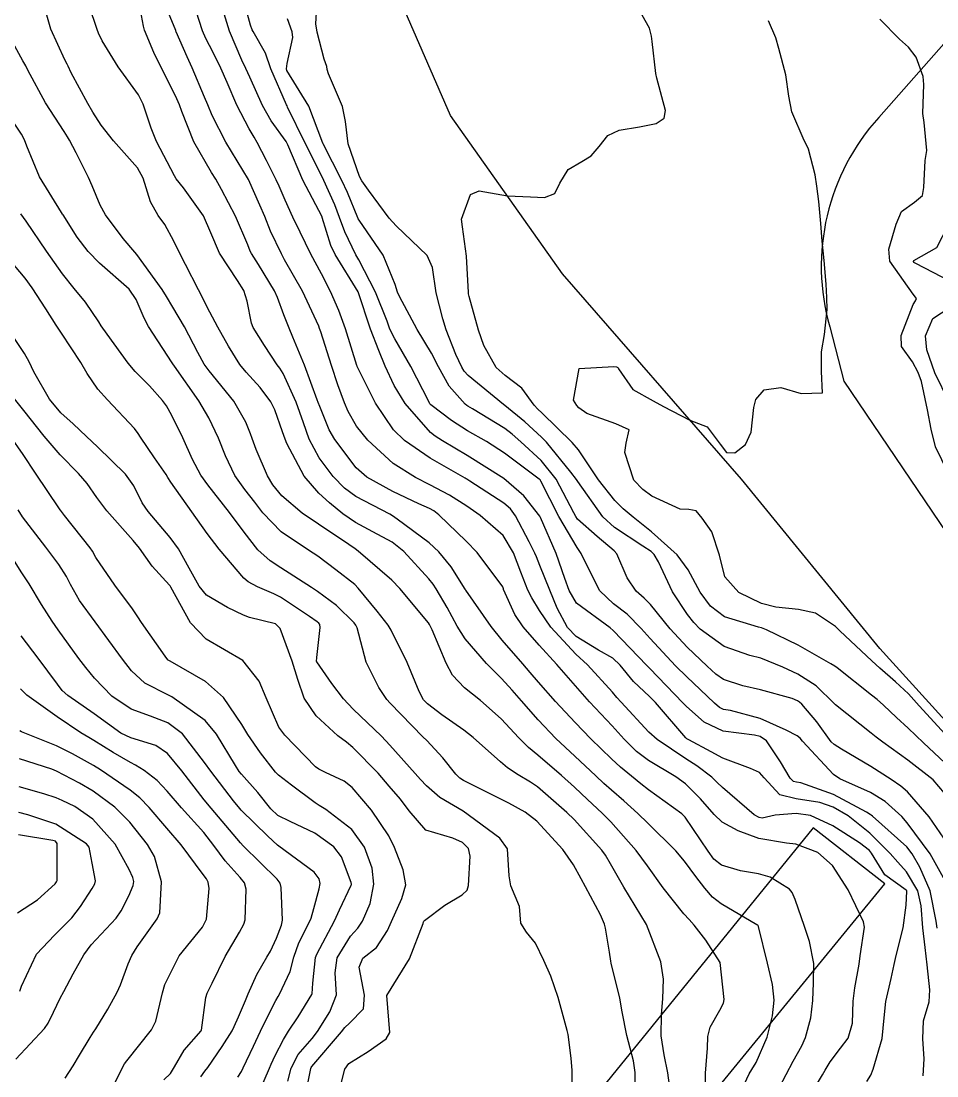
# Model space of a CAD drawing. Header units: metres. Extents: x 307586 to 320046, y 7427249 to 7434250.
# Drawn here: x 319321.3 to 319370.8, y 7429197.4 to 7429254.4 of the extents above; entities that cross this region are included whole.
import ezdxf

# ---------------------------------------------------------------- set-up
doc = ezdxf.new("R2010")
doc.units = ezdxf.units.M
doc.header["$MEASUREMENT"] = 0
for name, color, linetype in [('Curvas de Nivel 1m', 11, 'Continuous'), ('Curvas de Nivel 5m', 15, 'Continuous'), ('Edificações', 30, 'Continuous'), ('Vias Primárias', 230, 'Continuous')]:
    doc.layers.add(name, color=color, linetype=linetype)

msp = doc.modelspace()

# ---------------------------------------------------------------- linework, layer by layer
at = {"layer": 'Curvas de Nivel 1m', "flags": 128}
for points, elevation in [([(319371.13, 7429208.113), (319370.412, 7429209.407), (319369.168, 7429211.09), (319368.878, 7429211.424), (319367.984, 7429212.241), (319367.186, 7429212.731), (319365.539, 7429213.467), (319365.196, 7429213.703), (319363.521, 7429215.496), (319363.385, 7429215.658), (319363.226, 7429215.794), (319362.633, 7429216.101), (319361.235, 7429216.731), (319359.623, 7429217.152), (319359.24, 7429217.22), (319359.023, 7429217.326), (319358.767, 7429217.547), (319357.983, 7429218.291), (319357.257, 7429218.971), (319356.655, 7429219.576), (319355.285, 7429221.041), (319354.792, 7429221.598), (319354.048, 7429222.356), (319353.306, 7429222.92), (319352.564, 7429223.627), (319351.763, 7429225.201), (319351.552, 7429225.638), (319351.338, 7429225.973), (319350.345, 7429227.65), (319349.382, 7429229.551), (319349.338, 7429229.616), (319349.289, 7429229.661), (319347.404, 7429231.067), (319346.431, 7429231.7), (319345.419, 7429232.281), (319344.541, 7429232.84), (319343.432, 7429233.685), (319343.384, 7429233.74), (319343.317, 7429233.858), (319342.351, 7429235.751), (319341.475, 7429237.242), (319341.219, 7429237.763), (319341.061, 7429238.191), (319340.436, 7429239.771), (319339.529, 7429241.507), (319339.379, 7429241.782), (319338.788, 7429243.034), (319338.501, 7429243.796), (319338.238, 7429244.478), (319337.647, 7429245.809), (319337.575, 7429245.959), (319336.636, 7429247.82), (319335.69, 7429249.761), (319335.659, 7429249.83), (319335.624, 7429249.893), (319334.779, 7429251.843), (319334.501, 7429252.687), (319333.829, 7429253.858), (319333.765, 7429253.949), (319333.676, 7429254.197), (319333.227, 7429255.865)], 838), ([(319363.999, 7429196.474), (319364.6, 7429197.474), (319364.748, 7429197.73), (319365.01, 7429198.166), (319365.577, 7429198.905), (319365.991, 7429199.46), (319366.227, 7429200.266), (319366.261, 7429201.458), (319366.354, 7429202.163), (319366.578, 7429203.455), (319366.631, 7429203.903), (319366.862, 7429205.452), (319366.822, 7429205.737), (319365.979, 7429207.461), (319365.136, 7429208.788), (319364.346, 7429209.478), (319363.15, 7429209.944), (319362.658, 7429209.99), (319361.154, 7429210.238), (319360.031, 7429210.66), (319359.167, 7429211.126), (319358.735, 7429211.547), (319358.011, 7429212.387), (319357.189, 7429213.191), (319356.67, 7429213.575), (319355.202, 7429214.453), (319354.552, 7429214.945), (319353.886, 7429215.61), (319353.223, 7429216.322), (319352.009, 7429217.632), (319351.251, 7429218.49), (319350.231, 7429219.65), (319349.278, 7429220.689), (319348.415, 7429221.673), (319347.964, 7429222.344), (319347.365, 7429223.689), (319347.351, 7429223.727), (319347.314, 7429223.834), (319345.935, 7429225.704), (319345.342, 7429226.307), (319343.865, 7429227.732), (319343.583, 7429227.954), (319343.366, 7429228.071), (319342.788, 7429228.326), (319341.375, 7429228.986), (319339.967, 7429229.774), (319339.39, 7429230.279), (319338.243, 7429231.798), (319337.942, 7429232.326), (319337.431, 7429233.58), (319337.347, 7429233.811), (319337.293, 7429233.952), (319336.594, 7429235.819), (319335.963, 7429237.337), (319335.766, 7429237.827), (319335.49, 7429238.548), (319335.138, 7429239.474), (319334.973, 7429239.838), (319334.119, 7429241.256), (319333.735, 7429241.857), (319333.666, 7429241.99), (319333.538, 7429242.324), (319332.869, 7429243.867), (319332.124, 7429245.318), (319331.804, 7429245.878), (319331.578, 7429246.239), (319330.611, 7429247.89), (319329.976, 7429249.539), (319329.849, 7429249.898), (319329.63, 7429250.383), (319328.855, 7429251.912), (319328.463, 7429252.72), (319327.95, 7429253.926), (319327.894, 7429254.145), (319327.687, 7429255.301)], 834), ([(319370.792, 7429205.403), (319370.738, 7429205.772), (319370.419, 7429207.407), (319369.855, 7429208.693), (319369.44, 7429209.417), (319369.148, 7429209.785), (319367.305, 7429211.448), (319367.233, 7429211.509), (319367.174, 7429211.544), (319366.968, 7429211.659), (319365.184, 7429212.613), (319363.43, 7429213.248), (319363.191, 7429213.283), (319363.023, 7429213.325), (319362.854, 7429213.495), (319362.322, 7429214.387), (319361.565, 7429215.517), (319361.225, 7429215.755), (319360.919, 7429215.83), (319359.228, 7429216.041), (319358.201, 7429216.528), (319357.24, 7429217.377), (319357.057, 7429217.572), (319355.261, 7429219.429), (319355.183, 7429219.513), (319355.109, 7429219.592), (319353.291, 7429221.476), (319353.12, 7429221.622), (319351.306, 7429222.953), (319350.903, 7429223.644), (319350.665, 7429224.301), (319350.198, 7429225.651), (319349.362, 7429227.581), (319349.318, 7429227.661), (319348.46, 7429228.76), (319347.383, 7429229.69), (319345.401, 7429230.935), (319344.058, 7429231.73), (319343.655, 7429231.976), (319343.417, 7429232.178), (319342.05, 7429233.754), (319341.442, 7429234.716), (319340.964, 7429235.765), (319340.614, 7429236.62), (319340.167, 7429237.773), (319339.503, 7429239.78), (319338.258, 7429241.799), (319338.029, 7429242.293), (319337.564, 7429243.81), (319337.553, 7429243.834), (319336.512, 7429245.821), (319335.695, 7429247.736), (319335.652, 7429247.83), (319335.604, 7429247.911), (319334.8, 7429249.027), (319334.336, 7429249.849), (319333.646, 7429251.387), (319333.43, 7429251.862), (319333.223, 7429252.298), (319332.543, 7429253.871), (319332.051, 7429255.515)], 837), ([(319371.207, 7429214.334), (319370.048, 7429215.412), (319369.231, 7429216.201), (319368.592, 7429216.785), (319367.886, 7429217.44), (319367.548, 7429217.747), (319367.248, 7429217.992), (319365.384, 7429219.469), (319365.264, 7429219.557), (319365.051, 7429219.688), (319363.281, 7429220.688), (319361.568, 7429221.517), (319361.294, 7429221.628), (319361.145, 7429221.671), (319359.3, 7429222.227), (319358.55, 7429222.796), (319357.988, 7429223.56), (319357.331, 7429224.756), (319356.748, 7429225.576), (319355.351, 7429226.823), (319354.356, 7429227.605), (319353.82, 7429228.066), (319353.372, 7429228.512), (319352.494, 7429229.629), (319351.407, 7429231.241), (319351.074, 7429231.643), (319349.429, 7429233.248), (319349.213, 7429233.446), (319349.021, 7429233.666), (319348.353, 7429234.587), (319347.449, 7429235.265), (319346.957, 7429235.695), (319346.285, 7429236.887), (319346.007, 7429237.705), (319345.501, 7429239.54), (319345.472, 7429239.68), (319345.467, 7429239.711), (319345.462, 7429239.752), (319345.363, 7429241.713), (319345.132, 7429243.299), (319345.088, 7429243.717), (319345.566, 7429245.048), (319346.035, 7429245.238), (319347.566, 7429244.971), (319348.815, 7429244.921), (319349.565, 7429244.877), (319350.123, 7429245.099), (319350.398, 7429245.652), (319350.844, 7429246.388), (319351.591, 7429246.83), (319352.1, 7429247.133), (319352.524, 7429247.631), (319353, 7429248.235), (319353.612, 7429248.522), (319354.706, 7429248.696), (319355.616, 7429248.881), (319356.042, 7429249.163), (319356.111, 7429249.585), (319355.649, 7429251.323), (319355.591, 7429251.591), (319355.387, 7429253.311), (319355.356, 7429253.595), (319355.243, 7429254.033), (319354.366, 7429255.61)], 841), ([(319360.109, 7429196.411), (319360.626, 7429197.524), (319360.775, 7429197.753), (319361.009, 7429198.135), (319361.609, 7429199.511), (319361.89, 7429200.657), (319361.978, 7429201.506), (319361.9, 7429202.346), (319361.627, 7429203.512), (319361.133, 7429205.489), (319361.127, 7429205.52), (319361.118, 7429205.535), (319361.103, 7429205.551), (319361.046, 7429205.578), (319359.115, 7429206.707), (319358.645, 7429207.076), (319358.23, 7429207.553), (319357.749, 7429208.181), (319357.137, 7429209.01), (319356.663, 7429209.575), (319355.165, 7429211.066), (319354.615, 7429211.596), (319353.861, 7429212.284), (319353.185, 7429212.858), (319352.781, 7429213.216), (319352.339, 7429213.629), (319351.203, 7429214.687), (319350.193, 7429215.65), (319349.228, 7429216.661), (319348.336, 7429217.674), (319347.832, 7429218.265), (319347.255, 7429218.891), (319346.445, 7429219.698), (319345.283, 7429221.035), (319344.86, 7429221.716), (319344.31, 7429222.732), (319343.724, 7429223.734), (319343.56, 7429223.981), (319343.318, 7429224.281), (319341.978, 7429225.754), (319341.34, 7429226.255), (319340.3, 7429226.819), (319339.356, 7429227.322), (319338.668, 7429227.79), (319337.945, 7429228.378), (319337.374, 7429228.897), (319336.578, 7429229.818), (319335.647, 7429231.59), (319335.555, 7429231.829), (319335.417, 7429232.213), (319335.001, 7429233.409), (319334.783, 7429233.84), (319334.203, 7429234.611), (319333.449, 7429235.445), (319333.113, 7429235.863), (319332.486, 7429236.851), (319331.911, 7429237.876), (319331.491, 7429238.686), (319330.88, 7429239.886), (319330.162, 7429241.255), (319329.838, 7429241.897), (319329.539, 7429242.521), (319329.057, 7429243.417), (319328.7, 7429243.913), (319328.286, 7429244.645), (319327.882, 7429245.925), (319327.581, 7429246.493), (319326.282, 7429247.943), (319325.611, 7429248.795), (319325.161, 7429249.499), (319324.897, 7429249.961), (319323.997, 7429251.625), (319323.824, 7429251.977), (319323.768, 7429252.092), (319323.656, 7429252.32), (319322.888, 7429253.988), (319322.563, 7429255.112)], 832), ([(319362.254, 7429196.759), (319362.628, 7429197.496), (319363.01, 7429198.21), (319363.475, 7429199.029), (319363.679, 7429199.483), (319363.974, 7429200.545), (319364.079, 7429201.48), (319364.105, 7429202.437), (319364.126, 7429203.479), (319363.898, 7429204.675), (319363.617, 7429205.485), (319363.117, 7429206.947), (319362.957, 7429207.328), (319362.822, 7429207.495), (319361.769, 7429208.15), (319361.131, 7429208.34), (319360.171, 7429208.491), (319359.136, 7429208.801), (319358.726, 7429209.133), (319358.422, 7429209.551), (319357.17, 7429211.393), (319356.995, 7429211.572), (319355.186, 7429212.868), (319354.782, 7429213.187), (319354.271, 7429213.604), (319353.679, 7429214.094), (319353.202, 7429214.538), (319352.082, 7429215.631), (319351.226, 7429216.503), (319350.166, 7429217.651), (319349.253, 7429218.682), (319348.798, 7429219.207), (319348.404, 7429219.673), (319347.282, 7429220.956), (319346.682, 7429221.696), (319345.312, 7429223.658), (319345.293, 7429223.691), (319345.281, 7429223.71), (319344.521, 7429224.919), (319343.87, 7429225.732), (319343.34, 7429226.227), (319341.616, 7429227.5), (319341.362, 7429227.675), (319341.216, 7429227.761), (319339.372, 7429228.726), (319338.757, 7429229.17), (319338.147, 7429229.799), (319337.398, 7429230.808), (319336.855, 7429231.816), (319336.543, 7429232.698), (319336.156, 7429233.823), (319335.448, 7429235.374), (319335.27, 7429235.652), (319335.128, 7429235.835), (319334.436, 7429236.878), (319333.824, 7429237.855), (319333.729, 7429238.1), (319333.497, 7429239.289), (319333.318, 7429239.862), (319332.977, 7429240.399), (319332.01, 7429241.875), (319331.544, 7429242.968), (319331.136, 7429243.884), (319330.055, 7429245.408), (319329.672, 7429245.899), (319329.575, 7429246.045), (319328.596, 7429247.915), (319328.318, 7429248.627), (319327.887, 7429249.926), (319327.63, 7429250.427), (319326.524, 7429251.941), (319325.667, 7429253.347), (319325.476, 7429253.758), (319325.401, 7429253.954), (319324.964, 7429255.239)], 833), ([(319370.034, 7429197.41), (319370.095, 7429198.326), (319370.021, 7429199.41), (319370.064, 7429200.383), (319370.355, 7429201.407), (319370.406, 7429202.06), (319370.251, 7429203.408), (319370.14, 7429204.356), (319370.013, 7429205.411), (319369.924, 7429206.603), (319369.751, 7429207.414), (319369.133, 7429208.439), (319368.667, 7429208.956), (319368.25, 7429209.433), (319367.159, 7429210.528), (319365.984, 7429211.462), (319365.178, 7429211.935), (319364.462, 7429212.196), (319363.182, 7429212.387), (319362.284, 7429212.603), (319361.443, 7429213.516), (319361.197, 7429213.815), (319360.706, 7429214.019), (319359.209, 7429214.587), (319358.583, 7429214.919), (319357.365, 7429215.568), (319357.27, 7429215.625), (319357.214, 7429215.674), (319355.566, 7429217.587), (319355.246, 7429217.907), (319354.386, 7429218.735), (319353.661, 7429219.614), (319353.268, 7429219.981), (319352.487, 7429220.415), (319351.286, 7429221.156), (319350.82, 7429221.645), (319350.258, 7429222.696), (319349.861, 7429223.655), (319349.326, 7429224.989), (319349.133, 7429225.465), (319349.048, 7429225.664), (319348.745, 7429226.266), (319348.011, 7429227.68), (319347.738, 7429228.056), (319347.37, 7429228.365), (319345.533, 7429229.557), (319345.382, 7429229.653), (319345.346, 7429229.674), (319345.282, 7429229.712), (319343.399, 7429230.796), (319342.008, 7429231.754), (319341.419, 7429232.328), (319340.443, 7429233.77), (319339.453, 7429235.745), (319339.444, 7429235.771), (319339.436, 7429235.798), (319338.822, 7429237.79), (319338.465, 7429238.768), (319338.006, 7429239.802), (319337.517, 7429240.761), (319336.95, 7429241.816), (319336.361, 7429243.006), (319335.971, 7429243.826), (319335.562, 7429244.731), (319335.227, 7429245.493), (319335.069, 7429245.838), (319334.554, 7429246.88), (319334.05, 7429247.853), (319333.885, 7429248.135), (319333.61, 7429248.602), (319332.952, 7429249.867), (319332.418, 7429251.096), (319332.083, 7429251.876), (319331.661, 7429252.721), (319331.263, 7429253.478), (319331.096, 7429253.886), (319330.75, 7429254.956)], 836), ([(319371.156, 7429210.266), (319370.355, 7429211.408), (319369.186, 7429212.763), (319368.836, 7429213.072), (319368.303, 7429213.433), (319367.203, 7429214.125), (319365.619, 7429215.064), (319365.221, 7429215.319), (319365.074, 7429215.472), (319364.288, 7429216.539), (319363.482, 7429217.496), (319363.359, 7429217.613), (319363.245, 7429217.684), (319362.95, 7429217.799), (319361.25, 7429218.271), (319360.291, 7429218.491), (319359.256, 7429218.836), (319358.834, 7429219.121), (319358.364, 7429219.553), (319357.278, 7429220.589), (319356.364, 7429221.579), (319355.306, 7429222.887), (319354.952, 7429223.238), (319354.533, 7429223.602), (319354.032, 7429224.321), (319353.478, 7429225.618), (319353.335, 7429225.782), (319352.414, 7429226.563), (319351.361, 7429227.503), (319351.263, 7429227.641), (319351.157, 7429227.85), (319350.196, 7429229.652), (319349.398, 7429230.662), (319348.301, 7429231.677), (319347.821, 7429232.088), (319347.42, 7429232.391), (319345.678, 7429233.46), (319345.432, 7429233.602), (319345.366, 7429233.645), (319345.281, 7429233.712), (319344.412, 7429234.695), (319343.84, 7429235.734), (319343.464, 7429236.465), (319342.699, 7429237.748), (319341.729, 7429239.529), (319341.63, 7429239.759), (319341.509, 7429240.185), (319340.857, 7429241.767), (319339.552, 7429243.649), (319339.503, 7429243.731), (319339.484, 7429243.781), (319338.922, 7429245.145), (319338.625, 7429245.794), (319337.603, 7429247.791), (319337.593, 7429247.81), (319337.587, 7429247.827), (319336.842, 7429249.818), (319335.652, 7429251.75), (319335.626, 7429251.83), (319335.656, 7429252.121), (319335.97, 7429253.527), (319335.941, 7429253.827), (319335.68, 7429254.545)], 839), ([(319371.228, 7429215.877), (319369.83, 7429217.414), (319369.249, 7429218.051), (319368.537, 7429218.712), (319367.702, 7429219.443), (319367.269, 7429219.844), (319365.534, 7429221.468), (319365.295, 7429221.695), (319364.228, 7429222.412), (319363.304, 7429222.614), (319362.08, 7429222.737), (319361.307, 7429222.95), (319360.071, 7429223.532), (319359.326, 7429224.38), (319359.023, 7429225.545), (319358.62, 7429226.815), (319358.097, 7429227.559), (319357.761, 7429227.958), (319357.367, 7429228.017), (319356.899, 7429228.044), (319355.374, 7429228.74), (319354.881, 7429229.101), (319354.406, 7429229.605), (319353.914, 7429231.103), (319353.989, 7429231.611), (319354.143, 7429232.332), (319353.423, 7429232.652), (319351.852, 7429233.212), (319351.432, 7429233.524), (319351.318, 7429233.641), (319351.143, 7429233.936), (319351.453, 7429235.64), (319353.319, 7429235.757), (319353.455, 7429235.733), (319353.529, 7429235.694), (319353.574, 7429235.618), (319354.346, 7429234.506), (319355.437, 7429233.894), (319356.006, 7429233.584), (319357.426, 7429232.844), (319358.356, 7429232.489), (319359.073, 7429231.545), (319359.406, 7429231.093), (319359.865, 7429231.077), (319360.431, 7429231.53), (319360.75, 7429232.196), (319360.889, 7429233.525), (319360.999, 7429233.965), (319361.447, 7429234.492), (319362.352, 7429234.608), (319363.445, 7429234.296), (319364.6, 7429234.328), (319364.547, 7429235.484), (319364.539, 7429236.549), (319364.714, 7429237.482), (319364.849, 7429238.832), (319364.838, 7429239.48), (319364.793, 7429240.201), (319364.683, 7429241.483), (319364.575, 7429242.516), (319364.513, 7429243.486), (319364.393, 7429244.666), (319364.291, 7429245.489), (319364.207, 7429246.108), (319363.837, 7429247.496), (319363.768, 7429247.661), (319363.608, 7429247.959), (319362.94, 7429249.507), (319362.783, 7429250.361), (319362.614, 7429251.51), (319362.24, 7429252.941), (319362.081, 7429253.516), (319361.687, 7429254.431)], 842), ([(319371.392, 7429230.01), (319370.71, 7429231.407), (319370.462, 7429232.37), (319370.281, 7429233.412), (319369.94, 7429234.931), (319369.772, 7429235.417), (319369.469, 7429236.005), (319368.87, 7429236.822), (319368.846, 7429237.43), (319369.5, 7429239.1), (319369.623, 7429239.298), (319369.672, 7429239.418), (319369.506, 7429239.657), (319368.237, 7429241.439), (319368.185, 7429242.086), (319368.578, 7429243.435), (319368.86, 7429244.134), (319369.571, 7429244.623), (319370, 7429244.993), (319370.079, 7429245.415), (319370.138, 7429246.874), (319370.242, 7429247.414), (319370.099, 7429248.935), (319370.021, 7429249.416), (319370.069, 7429250.993), (319370.044, 7429251.416), (319369.663, 7429252.461), (319369.252, 7429253.009), (319368.759, 7429253.434), (319367.689, 7429254.512)], 843), ([(319358.25, 7429196.285), (319358.27, 7429197.551), (319358.382, 7429198.915), (319358.408, 7429199.549), (319358.528, 7429200.05), (319359.044, 7429200.97), (319359.247, 7429201.341), (319359.276, 7429201.538), (319359.073, 7429203.54), (319358.294, 7429204.755), (319357.666, 7429205.561), (319357.387, 7429205.856), (319357.102, 7429206.176), (319355.981, 7429207.581), (319355.135, 7429208.762), (319354.535, 7429209.596), (319353.166, 7429211.147), (319352.687, 7429211.617), (319351.898, 7429212.351), (319351.187, 7429213.013), (319350.492, 7429213.647), (319349.204, 7429214.743), (319348.7, 7429215.16), (319348.187, 7429215.675), (319347.228, 7429216.701), (319346.108, 7429217.701), (319345.25, 7429218.387), (319344.597, 7429219.061), (319344.25, 7429219.725), (319343.499, 7429221.527), (319343.398, 7429221.738), (319343.359, 7429221.804), (319343.295, 7429221.903), (319341.745, 7429223.756), (319341.317, 7429224.209), (319339.502, 7429225.778), (319339.335, 7429225.896), (319338.997, 7429226.126), (319337.354, 7429227.237), (319336.471, 7429227.819), (319335.372, 7429228.761), (319334.897, 7429229.356), (319334.607, 7429229.842), (319333.992, 7429231.263), (319333.776, 7429231.855), (319333.675, 7429232.116), (319333.422, 7429232.735), (319332.773, 7429233.867), (319331.449, 7429235.516), (319331.186, 7429235.883), (319330.841, 7429236.507), (319330.124, 7429237.894), (319329.493, 7429238.952), (319329.134, 7429239.54), (319328.901, 7429239.909), (319327.531, 7429241.796), (319327.425, 7429241.931), (319326.804, 7429242.673), (319325.841, 7429243.947), (319325.558, 7429244.476), (319325.125, 7429245.513), (319324.921, 7429245.96), (319324.258, 7429247.305), (319323.906, 7429247.975), (319323.796, 7429248.169), (319323.608, 7429248.454), (319322.602, 7429249.99), (319321.649, 7429251.766), (319321.536, 7429252.001), (319321.385, 7429252.273), (319320.429, 7429254.012)], 831), ([(319354.459, 7429196.117), (319354.477, 7429197.595), (319354.38, 7429198.226), (319354.03, 7429199.6), (319353.764, 7429200.88), (319353.638, 7429201.604), (319353.182, 7429203.499), (319353.154, 7429203.609), (319353.078, 7429204.101), (319352.877, 7429205.399), (319352.824, 7429205.614), (319352.603, 7429206.115), (319351.793, 7429207.63), (319351.558, 7429208.065), (319351.135, 7429208.824), (319350.557, 7429209.646), (319349.166, 7429211.185), (319348.525, 7429211.67), (319347.639, 7429212.145), (319347.18, 7429212.377), (319345.847, 7429213.043), (319345.19, 7429213.376), (319344.988, 7429213.509), (319344.778, 7429213.716), (319344.078, 7429214.603), (319343.211, 7429215.529), (319342.999, 7429215.742), (319341.24, 7429217.548), (319341.057, 7429217.762), (319340.614, 7429218.402), (319339.932, 7429219.773), (319339.449, 7429221.62), (319339.384, 7429221.779), (319339.294, 7429221.902), (319338.335, 7429222.826), (319337.311, 7429223.587), (319336.974, 7429223.813), (319335.323, 7429224.869), (319334.739, 7429225.251), (319334.085, 7429225.849), (319333.347, 7429226.788), (319332.541, 7429227.868), (319331.378, 7429229.347), (319330.999, 7429229.884), (319330.552, 7429230.732), (319330.019, 7429231.894), (319329.425, 7429233.109), (319329.143, 7429233.617), (319328.934, 7429233.907), (319328.218, 7429234.696), (319327.448, 7429235.48), (319327.062, 7429235.934), (319325.93, 7429237.492), (319325.617, 7429237.949), (319325.485, 7429238.156), (319324.762, 7429239.228), (319324.152, 7429239.97), (319323.514, 7429240.75), (319322.66, 7429241.989), (319321.549, 7429243.597), (319321.269, 7429244.003)], 829), ([(319371.517, 7429240.346), (319369.637, 7429241.314), (319369.532, 7429241.375), (319369.509, 7429241.42), (319369.534, 7429241.481), (319370.77, 7429242.178), (319371.401, 7429243.402)], 844), ([(319351.083, 7429195.638), (319351.068, 7429197.573), (319351.064, 7429197.639), (319351.063, 7429197.698), (319351.01, 7429198.365), (319350.855, 7429199.642), (319350.806, 7429199.862), (319350.306, 7429201.647), (319349.918, 7429202.797), (319349.544, 7429203.655), (319349.082, 7429204.577), (319348.603, 7429205.182), (319348.292, 7429205.672), (319348.213, 7429206.566), (319347.754, 7429207.681), (319347.664, 7429208.218), (319347.574, 7429209.684), (319347.151, 7429210.26), (319345.173, 7429211.71), (319343.924, 7429212.466), (319343.186, 7429213.087), (319342.873, 7429213.426), (319342.588, 7429213.746), (319341.208, 7429215.293), (319340.758, 7429215.765), (319339.235, 7429217.228), (319338.704, 7429217.788), (319338.077, 7429218.623), (319337.263, 7429219.786), (319337.25, 7429219.81), (319337.266, 7429220.021), (319337.454, 7429221.644), (319337.427, 7429221.808), (319337.37, 7429221.885), (319337.294, 7429221.943), (319336.87, 7429222.241), (319335.307, 7429223.28), (319334.944, 7429223.47), (319334.052, 7429223.849), (319333.564, 7429224.105), (319333.317, 7429224.303), (319331.985, 7429225.873), (319331.345, 7429226.717), (319330.514, 7429227.888), (319329.379, 7429229.497), (319329.222, 7429229.743), (319329.12, 7429229.904), (319328.488, 7429230.822), (319327.735, 7429231.925), (319327.614, 7429232.126), (319327.418, 7429232.391), (319325.955, 7429233.945), (319325.439, 7429234.523), (319324.859, 7429235.371), (319324.513, 7429235.964), (319323.476, 7429237.549), (319323.182, 7429237.983), (319322.615, 7429238.865), (319321.888, 7429239.996), (319321.511, 7429240.528), (319320.238, 7429242.013)], 828), ([(319371.439, 7429233.823), (319370.678, 7429235.408), (319370.238, 7429236.65), (319370.171, 7429237.413), (319370.565, 7429238.336), (319371.498, 7429238.958)], 844), ([(319338.424, 7429196.346), (319338.79, 7429197.783), (319339.006, 7429198.075), (319340.05, 7429198.732), (319341.02, 7429199.419), (319341.219, 7429199.757), (319341.053, 7429201.76), (319342.28, 7429203.742), (319343.01, 7429205.649), (319343.039, 7429205.731), (319343.058, 7429205.766), (319343.094, 7429205.811), (319344.193, 7429206.633), (319345.115, 7429207.206), (319345.386, 7429207.441), (319345.471, 7429207.707), (319345.55, 7429209.294), (319345.46, 7429209.707), (319345.148, 7429210.023), (319344.614, 7429210.253), (319343.157, 7429210.691), (319342.264, 7429211.744), (319341.792, 7429212.366), (319341.186, 7429213.075), (319340.579, 7429213.766), (319339.207, 7429215.164), (319338.865, 7429215.44), (319338.4, 7429215.792), (319337.229, 7429216.872), (319336.583, 7429217.817), (319336.237, 7429218.837), (319335.94, 7429219.823), (319335.289, 7429221.592), (319335.036, 7429221.834), (319333.624, 7429222.182), (319333.297, 7429222.309), (319332.441, 7429222.729), (319331.308, 7429223.389), (319330.905, 7429223.884), (319330.369, 7429224.843), (319329.785, 7429225.895), (319329.342, 7429226.514), (319328.154, 7429227.918), (319327.835, 7429228.39), (319327.377, 7429229.309), (319326.934, 7429229.934), (319325.405, 7429231.412), (319324.82, 7429231.959), (319324.092, 7429232.642), (319323.426, 7429233.249), (319322.822, 7429233.986), (319321.978, 7429235.465), (319321.714, 7429235.997), (319321.46, 7429236.454), (319320.43, 7429238.011)], 827), ([(319336.627, 7429196.164), (319336.935, 7429197.811), (319336.954, 7429197.86), (319337.004, 7429197.921), (319338.607, 7429199.786), (319338.787, 7429200.023), (319339.03, 7429200.268), (319339.784, 7429201.031), (319339.84, 7429201.772), (319339.556, 7429203.287), (319339.755, 7429203.773), (319340.489, 7429204.356), (319341.088, 7429205.268), (319341.298, 7429205.757), (319341.854, 7429207.006), (319342.079, 7429207.746), (319341.927, 7429208.544), (319341.46, 7429209.755), (319341.152, 7429210.383), (319340.219, 7429211.77), (319339.185, 7429213.002), (319338.738, 7429213.337), (319337.734, 7429213.802), (319337.37, 7429213.983), (319337.196, 7429214.117), (319335.535, 7429215.827), (319335.219, 7429216.267), (319334.538, 7429217.841), (319334.151, 7429218.745), (319333.263, 7429219.86), (319331.28, 7429221.005), (319330.434, 7429221.889), (319329.379, 7429223.832), (319329.344, 7429223.9), (319329.313, 7429223.94), (319328.37, 7429224.961), (319327.683, 7429225.925), (319327.339, 7429226.352), (319325.909, 7429227.945), (319325.37, 7429228.663), (319324.855, 7429229.435), (319324.395, 7429229.965), (319323.398, 7429230.981), (319322.532, 7429231.989), (319321.427, 7429233.369), (319320.923, 7429234.005)], 826), ([(319334.192, 7429196.631), (319334.703, 7429197.833), (319334.795, 7429198.042), (319335.01, 7429198.508), (319335.458, 7429199.386), (319335.741, 7429199.823), (319336.255, 7429200.597), (319337.002, 7429201.811), (319337.014, 7429201.85), (319337.059, 7429202.423), (319337.2, 7429203.808), (319337.262, 7429203.994), (319338.223, 7429205.793), (319338.498, 7429206.393), (319339.122, 7429207.717), (319339.144, 7429207.759), (319339.145, 7429207.78), (319339.124, 7429207.868), (319338.593, 7429209.244), (319338.191, 7429209.794), (319337.154, 7429210.537), (319335.827, 7429211.159), (319335.168, 7429211.482), (319334.776, 7429211.836), (319334.07, 7429212.734), (319333.192, 7429213.721), (319333.077, 7429213.861), (319332.872, 7429214.187), (319331.839, 7429215.874), (319331.224, 7429216.62), (319329.423, 7429217.898), (319329.244, 7429217.986), (319327.972, 7429218.641), (319327.257, 7429219.294), (319326.761, 7429219.935), (319325.293, 7429221.95), (319324.447, 7429223.105), (319323.959, 7429223.97), (319323.736, 7429224.393), (319323.324, 7429225.044), (319322.624, 7429225.987), (319321.357, 7429227.632), (319321.12, 7429228.002)], 824), ([(319332.995, 7429197.352), (319333.195, 7429197.653), (319333.295, 7429197.847), (319333.841, 7429199.015), (319334.231, 7429199.838), (319334.488, 7429200.379), (319335.048, 7429201.48), (319335.172, 7429201.708), (319335.245, 7429201.828), (319335.831, 7429203.057), (319336.032, 7429203.82), (319336.29, 7429204.609), (319336.911, 7429205.812), (319336.967, 7429205.939), (319337.103, 7429206.464), (319337.396, 7429207.529), (319337.445, 7429207.805), (319337.389, 7429208.07), (319337.129, 7429208.415), (319335.212, 7429209.829), (319335.144, 7429209.885), (319334.615, 7429210.374), (319333.172, 7429211.777), (319333.097, 7429211.861), (319332.772, 7429212.269), (319331.541, 7429213.877), (319331.198, 7429214.357), (319330.008, 7429215.892), (319329.222, 7429216.5), (319328.283, 7429216.858), (319327.232, 7429217.224), (319326.19, 7429217.941), (319325.253, 7429218.915), (319324.779, 7429219.478), (319324.412, 7429219.963), (319323.286, 7429221.515), (319322.959, 7429221.983), (319322.395, 7429222.896), (319321.723, 7429223.996), (319321.319, 7429224.6), (319320.443, 7429226.009)], 823), ([(319330.995, 7429197.356), (319331.216, 7429197.66), (319331.374, 7429197.874), (319332.146, 7429198.995), (319332.691, 7429199.855), (319332.805, 7429200.074), (319333.034, 7429200.605), (319333.411, 7429201.482), (319333.554, 7429201.845), (319334.018, 7429202.886), (319334.571, 7429203.835), (319334.763, 7429204.146), (319335.083, 7429204.847), (319335.359, 7429205.558), (319335.41, 7429205.827), (319335.346, 7429207.601), (319335.294, 7429207.828), (319335.125, 7429208.051), (319333.29, 7429209.849), (319333.145, 7429210.007), (319331.553, 7429211.876), (319331.178, 7429212.34), (319329.963, 7429213.892), (319329.202, 7429214.832), (319328.562, 7429215.265), (319327.21, 7429215.676), (319326.678, 7429215.935), (319325.228, 7429216.973), (319323.801, 7429217.972), (319323.508, 7429218.238), (319323.249, 7429218.581), (319322.21, 7429219.991), (319321.281, 7429221.19)], 822), ([(319328.992, 7429197.203), (319329.355, 7429197.539), (319329.579, 7429197.894), (319330.099, 7429198.802), (319331.023, 7429199.842), (319331.043, 7429199.88), (319331.275, 7429201.651), (319331.342, 7429201.876), (319331.616, 7429202.429), (319332.32, 7429203.861), (319333.086, 7429205.187), (319333.325, 7429205.613), (319333.397, 7429205.847), (319333.452, 7429207.512), (319333.355, 7429207.848), (319333.126, 7429208.142), (319332.315, 7429209.042), (319331.706, 7429209.872), (319331.153, 7429210.564), (319329.947, 7429211.892), (319329.182, 7429212.801), (319328.646, 7429213.367), (319327.939, 7429213.919), (319327.474, 7429214.204), (319327.197, 7429214.351), (319326.252, 7429214.89), (319325.209, 7429215.537), (319324.947, 7429215.691), (319324.514, 7429215.96), (319323.225, 7429216.812), (319321.593, 7429217.996), (319321.246, 7429218.327)], 821), ([(319323.671, 7429197.285), (319324.106, 7429197.959), (319324.432, 7429198.532), (319325.018, 7429199.494), (319325.2, 7429199.77), (319325.321, 7429199.947), (319325.966, 7429201.013), (319326.475, 7429201.936), (319326.655, 7429202.336), (319327.068, 7429203.475), (319327.263, 7429203.927), (319327.551, 7429204.396), (319328.634, 7429205.907), (319328.775, 7429206.228), (319328.876, 7429207.904), (319328.49, 7429209.264), (319328.112, 7429209.915), (319327.161, 7429211.127), (319326.35, 7429211.938), (319325.181, 7429212.799), (319324.447, 7429213.223), (319323.192, 7429213.876), (319322.947, 7429213.982), (319321.198, 7429214.551)], 819), ([(319321.006, 7429198.319), (319322.542, 7429199.977), (319322.741, 7429200.26), (319323.036, 7429200.858), (319323.4, 7429201.614), (319323.585, 7429201.965), (319324.099, 7429202.924), (319324.668, 7429203.954), (319325.078, 7429204.488), (319326.42, 7429205.937), (319326.7, 7429206.333), (319327.111, 7429207.14), (319327.349, 7429207.697), (319327.377, 7429207.926), (319327.323, 7429208.125), (319327.129, 7429208.56), (319326.363, 7429209.938), (319325.163, 7429211.295), (319324.183, 7429211.965), (319323.5, 7429212.299), (319323.178, 7429212.44), (319322.509, 7429212.657), (319321.183, 7429213.038)], 818), ([(319321.215, 7429201.998), (319321.313, 7429202.254), (319322.111, 7429203.984), (319323.083, 7429205.025), (319324.028, 7429205.961), (319324.491, 7429206.567), (319325.117, 7429207.541), (319325.273, 7429207.797), (319325.309, 7429207.948), (319325.132, 7429208.901), (319324.959, 7429209.77), (319324.818, 7429209.955), (319323.159, 7429211.023), (319321.644, 7429211.517), (319321.168, 7429211.65)], 817), ([(319321.096, 7429206.217), (319322.172, 7429206.919), (319323.12, 7429207.79), (319323.2, 7429207.891), (319323.23, 7429207.969), (319323.242, 7429208.087), (319323.242, 7429209.979), (319323.145, 7429210.093), (319322.991, 7429210.136), (319321.149, 7429210.433)], 816)]:
    msp.add_lwpolyline(points, dxfattribs=dict(at, elevation=elevation))
at = {"layer": 'Curvas de Nivel 5m', "flags": 128}
for points, elevation in [([(319367, 7429197.114), (319367.212, 7429197.447), (319367.34, 7429197.779), (319367.818, 7429199.438), (319367.934, 7429200.542), (319368.012, 7429201.436), (319368.301, 7429202.667), (319368.471, 7429203.429), (319368.584, 7429203.924), (319368.955, 7429205.422), (319369.115, 7429206.634), (319369.153, 7429207.389), (319369.147, 7429207.42), (319369.123, 7429207.45), (319367.967, 7429208.273), (319367.252, 7429209.448), (319367.145, 7429209.587), (319366.601, 7429210.005), (319365.165, 7429210.923), (319363.951, 7429211.482), (319363.174, 7429211.599), (319362.037, 7429211.507), (319361.339, 7429211.349), (319361.171, 7429211.369), (319360.908, 7429211.523), (319359.187, 7429212.995), (319358.912, 7429213.266), (319358.618, 7429213.549), (319357.803, 7429214.162), (319357.203, 7429214.546), (319355.668, 7429215.585), (319355.219, 7429215.987), (319353.714, 7429217.613), (319353.487, 7429217.858), (319353.248, 7429218.141), (319351.902, 7429219.634), (319351.271, 7429220.208), (319349.922, 7429221.654), (319349.302, 7429222.559), (319348.89, 7429223.247), (319348.664, 7429223.67), (319348.286, 7429224.639), (319347.905, 7429225.681), (319347.347, 7429226.611), (319346.102, 7429227.703), (319345.368, 7429228.194), (319344.439, 7429228.789), (319343.379, 7429229.363), (319342.592, 7429229.748), (319341.394, 7429230.508), (319340.019, 7429231.774), (319339.42, 7429232.531), (319338.963, 7429233.322), (319338.756, 7429233.79), (319338.407, 7429234.76), (319338.059, 7429235.801), (319337.48, 7429237.62), (319337.419, 7429237.811), (319337.369, 7429237.926), (319336.484, 7429239.82), (319335.528, 7429241.511), (319335.349, 7429241.833), (319334.767, 7429243.063), (319334.449, 7429243.847), (319334.184, 7429244.476), (319333.573, 7429245.86), (319332.357, 7429247.872), (319331.617, 7429249.319), (319331.374, 7429249.882), (319331.203, 7429250.311), (319330.532, 7429251.891), (319330.257, 7429252.492), (319329.672, 7429253.833), (319329.65, 7429253.878), (319329.641, 7429253.9), (319329.067, 7429255.289)], 835), ([(319371.186, 7429212.699), (319370.575, 7429213.406), (319369.209, 7429214.48), (319367.856, 7429215.441), (319367.497, 7429215.717), (319367.228, 7429215.937), (319365.297, 7429217.469), (319365.243, 7429217.525), (319364.255, 7429218.487), (319363.259, 7429219.131), (319362.451, 7429219.508), (319361.27, 7429219.98), (319360.663, 7429220.135), (319359.279, 7429220.611), (319357.985, 7429221.56), (319357.646, 7429221.914), (319357.301, 7429222.339), (319356.486, 7429223.578), (319355.725, 7429225.19), (319355.506, 7429225.588), (319355.335, 7429225.755), (319354.892, 7429226.044), (319353.354, 7429227.044), (319352.731, 7429227.626), (319351.382, 7429229.531), (319351.303, 7429229.641), (319351, 7429230.033), (319349.678, 7429231.657), (319349.416, 7429231.937), (319348.505, 7429232.755), (319347.432, 7429233.634), (319347.36, 7429233.691), (319345.448, 7429235.265), (319345.234, 7429235.496), (319345.105, 7429235.715), (319344.779, 7429236.404), (319344.265, 7429237.728), (319344.078, 7429238.32), (319343.713, 7429239.737), (319343.523, 7429241.097), (319343.237, 7429241.743), (319341.549, 7429243.358), (319341.178, 7429243.764), (319340.061, 7429245.282), (319339.707, 7429245.779), (319339.576, 7429246.015), (319338.969, 7429247.79), (319338.815, 7429248.992), (319338.65, 7429249.795), (319337.897, 7429251.559), (319337.83, 7429251.807), (319337.802, 7429251.956), (319337.658, 7429252.358), (319337.281, 7429253.814), (319337.22, 7429254.272), (319337.298, 7429255.814)], 840), ([(319356.443, 7429196.113), (319356.244, 7429197.578), (319356.049, 7429198.544), (319355.885, 7429199.581), (319355.89, 7429200.732), (319355.96, 7429201.581), (319356, 7429202.644), (319355.858, 7429203.582), (319355.093, 7429205.59), (319353.865, 7429207.603), (319353.136, 7429208.878), (319352.874, 7429209.348), (319352.674, 7429209.617), (319351.167, 7429211.264), (319350.781, 7429211.644), (319349.187, 7429213.036), (319348.817, 7429213.293), (319348.15, 7429213.676), (319347.58, 7429214.068), (319347.2, 7429214.391), (319345.715, 7429215.705), (319345.219, 7429216.089), (319344.031, 7429216.928), (319343.24, 7429217.518), (319343.036, 7429217.742), (319342.798, 7429218.194), (319342.153, 7429219.751), (319341.289, 7429221.501), (319341.121, 7429221.762), (319340.536, 7429222.532), (319339.505, 7429223.778), (319339.315, 7429223.963), (319338.29, 7429224.763), (319337.33, 7429225.493), (319336.822, 7429225.815), (319335.348, 7429226.807), (319334.346, 7429227.845), (319333.925, 7429228.409), (319333.375, 7429229.11), (319332.843, 7429229.865), (319332.34, 7429230.929), (319331.952, 7429231.875), (319331.424, 7429232.967), (319330.887, 7429233.885), (319329.581, 7429235.77), (319329.491, 7429235.9), (319329.454, 7429235.955), (319328.171, 7429237.92), (319327.931, 7429238.367), (319327.497, 7429239.375), (319327.116, 7429239.934), (319325.524, 7429241.332), (319324.9, 7429241.959), (319324.307, 7429242.735), (319323.553, 7429243.945), (319323.528, 7429243.98), (319323.465, 7429244.07), (319322.284, 7429245.993), (319321.598, 7429247.648), (319321.474, 7429248.001), (319321.304, 7429248.305), (319320.175, 7429250.014)], 830), ([(319335.696, 7429197.12), (319335.889, 7429197.821), (319336.255, 7429198.573), (319337.019, 7429199.436), (319337.31, 7429199.806), (319337.964, 7429200.871), (319338.339, 7429201.791), (319338.254, 7429202.982), (319338.363, 7429203.791), (319339.085, 7429204.957), (319339.477, 7429205.388), (319339.744, 7429205.773), (319340.149, 7429206.728), (319340.351, 7429207.768), (319340.259, 7429208.642), (319339.847, 7429209.773), (319339.157, 7429210.72), (319337.754, 7429211.801), (319337.391, 7429212.023), (319337.176, 7429212.167), (319335.89, 7429213.118), (319335.191, 7429213.658), (319335.108, 7429213.747), (319335.04, 7429213.832), (319334.229, 7429214.87), (319333.546, 7429215.855), (319333.221, 7429216.396), (319332.219, 7429217.87), (319331.251, 7429218.735), (319329.335, 7429219.826), (319329.263, 7429219.86), (319329.238, 7429219.876), (319329.212, 7429219.901), (319329.067, 7429220.102), (319327.792, 7429221.923), (319327.591, 7429222.221), (319327.3, 7429222.646), (319326.357, 7429223.94), (319325.328, 7429225.43), (319325.139, 7429225.761), (319325.017, 7429225.955), (319323.631, 7429227.704), (319323.414, 7429227.979), (319323.392, 7429228.009), (319323.364, 7429228.05), (319322.064, 7429229.993), (319321.398, 7429230.988), (319320.689, 7429232.007)], 825), ([(319326.198, 7429196.725), (319326.795, 7429197.932), (319326.874, 7429198.062), (319327.006, 7429198.227), (319328.335, 7429199.91), (319328.56, 7429200.377), (319328.933, 7429201.902), (319329.057, 7429202.345), (319329.828, 7429203.892), (319331.089, 7429205.453), (319331.309, 7429205.877), (319331.457, 7429207.536), (319331.399, 7429207.876), (319331.302, 7429208.054), (319331.127, 7429208.3), (319329.933, 7429209.892), (319329.156, 7429210.805), (319328.207, 7429211.914), (319327.702, 7429212.446), (319327.182, 7429212.855), (319325.572, 7429213.946), (319325.195, 7429214.182), (319324.059, 7429214.825), (319323.206, 7429215.256), (319321.314, 7429215.999), (319321.214, 7429216.059)], 820)]:
    msp.add_lwpolyline(points, dxfattribs=dict(at, elevation=elevation))
at = {"layer": 'Edificações'}
msp.add_lwpolyline([(319365.229, 7429178.536), (319354.21, 7429190.985), (319367.967, 7429207.786), (319364.092, 7429210.822), (319351.013, 7429194.716), (319349.113, 7429196.006), (319346.681, 7429190.541), (319361.122, 7429175.104), (319365.229, 7429178.536)], dxfattribs=at)
at = {"layer": 'Vias Primárias'}
msp.add_lwpolyline([(319344.49, 7429249.307), (319341.739, 7429255.662), (319339.555, 7429262.453), (319336.884, 7429298.141), (319333.001, 7429352.765), (319331.296, 7429381.446), (319329.859, 7429388.636), (319328.97, 7429391.664)], dxfattribs=at)
msp.add_lwpolyline([(319344.49, 7429249.307), (319341.739, 7429255.662), (319339.555, 7429262.453), (319336.884, 7429298.141), (319333.001, 7429352.765), (319331.296, 7429381.446), (319329.859, 7429388.636), (319328.97, 7429391.664)], dxfattribs=at)
for points in [[(319447.139, 7429293.943), (319438.794, 7429293.405), (319431.212, 7429292.427), (319425.963, 7429291.183), (319418.75, 7429289.375), (319410.233, 7429285.763), (319403.33, 7429281.772), (319399.066, 7429279.299), (319390.273, 7429272.641), (319381.61, 7429264.016), (319374.946, 7429257.486), (319367.646, 7429249.213, 0.259171), (319364.986, 7429237.893), (319365.753, 7429234.965), (319371.717, 7429226.152), (319380.384, 7429216.678), (319388.372, 7429210.129), (319396.857, 7429203.138), (319403.944, 7429199.569), (319410.942, 7429196.726), (319417.759, 7429194.782), (319426.426, 7429193.066), (319435.998, 7429192.479), (319442.909, 7429192.435)], [(319447.139, 7429293.943), (319438.794, 7429293.405), (319431.212, 7429292.427), (319425.963, 7429291.183), (319418.75, 7429289.375), (319410.233, 7429285.763), (319403.33, 7429281.772), (319399.066, 7429279.299), (319390.273, 7429272.641), (319381.61, 7429264.016), (319374.946, 7429257.486), (319367.646, 7429249.213, 0.259171), (319364.986, 7429237.893), (319365.753, 7429234.965), (319371.717, 7429226.152), (319380.384, 7429216.678), (319388.372, 7429210.129), (319396.857, 7429203.138), (319403.944, 7429199.569), (319410.942, 7429196.726), (319417.759, 7429194.782), (319426.426, 7429193.066), (319435.998, 7429192.479), (319442.909, 7429192.435)], [(319448.503, 7429186.604, -0.033634), (319434.364, 7429185.875, -0.048962), (319420.052, 7429187.507, -0.038194), (319402.776, 7429192.62), (319393.402, 7429197.348), (319385.925, 7429202.587), (319376.168, 7429211.18), (319367.702, 7429220.508), (319360.222, 7429229.667), (319350.553, 7429240.751), (319344.49, 7429249.307)], [(319448.503, 7429186.604, -0.033634), (319434.364, 7429185.875, -0.048962), (319420.052, 7429187.507, -0.038194), (319402.776, 7429192.62), (319393.402, 7429197.348), (319385.925, 7429202.587), (319376.168, 7429211.18), (319367.702, 7429220.508), (319360.222, 7429229.667), (319350.553, 7429240.751), (319344.49, 7429249.307)]]:
    msp.add_lwpolyline(points, format="xyb", dxfattribs=at)
msp.add_rational_spline([(319426.323, 7429109.899), (319424.377, 7429109.647), (319422.432, 7429109.394), (319416.523, 7429108.203), (319410.614, 7429107.011), (319404.755, 7429105.698), (319398.897, 7429104.386), (319392.541, 7429103.022), (319386.185, 7429101.659), (319380.519, 7429100.639), (319374.853, 7429099.619), (319369.129, 7429099.533), (319363.405, 7429099.446), (319354.074, 7429099.873), (319344.743, 7429100.3), (319338.643, 7429100.759), (319332.544, 7429101.218), (319328.065, 7429102.546), (319323.587, 7429103.875), (319320.368, 7429105.51), (319317.149, 7429107.144), (319313.761, 7429110.005), (319310.372, 7429112.865), (319306.814, 7429116.644), (319303.256, 7429120.422), (319299.867, 7429124.169), (319296.478, 7429127.916), (319293.481, 7429131.866), (319290.484, 7429135.815), (319288.306, 7429138.983), (319286.127, 7429142.151), (319283.487, 7429146.188), (319280.847, 7429150.225), (319278.549, 7429154.005), (319276.251, 7429157.784), (319273.901, 7429161.822), (319271.55, 7429165.86), (319270.205, 7429169.198), (319268.859, 7429172.536), (319267.361, 7429176.809), (319265.863, 7429181.081), (319263.803, 7429185.715), (319261.743, 7429190.348), (319260.499, 7429193.807), (319259.255, 7429197.267), (319257.635, 7429201.779), (319256.016, 7429206.291), (319254.959, 7429209.493), (319253.903, 7429212.696), (319252.608, 7429217.641), (319251.313, 7429222.586), (319249.63, 7429230.009), (319247.946, 7429237.432), (319247.119, 7429242.953), (319246.291, 7429248.475), (319244.863, 7429256.11), (319243.434, 7429263.745), (319242.505, 7429268.482), (319241.575, 7429273.219), (319240.645, 7429284.077), (319239.715, 7429294.935), (319239.547, 7429303.076), (319239.378, 7429311.217), (319239.322, 7429320.308), (319239.267, 7429329.399), (319239.436, 7429339.335), (319239.605, 7429349.27), (319239.492, 7429352.682), (319239.379, 7429356.094), (319239.729, 7429368.018), (319240.079, 7429379.942), (319240.108, 7429382.838), (319240.138, 7429385.733), (319240.9, 7429390.728), (319241.663, 7429395.723), (319243.219, 7429400.503), (319244.775, 7429405.283), (319247.565, 7429413.858), (319255.515, 7429418.113), (319260.996, 7429421.046), (319267.212, 7429420.935), (319273.126, 7429420.829), (319278.59, 7429418.564), (319286.218, 7429415.46), (319293.846, 7429412.356), (319300.523, 7429409.214), (319307.2, 7429406.073), (319314.517, 7429402.997), (319321.835, 7429399.921), (319327.449, 7429397.561), (319328.97, 7429391.664)], [1, 1, 1, 1, 1, 1, 1, 1, 1, 1, 1, 1, 1, 1, 1, 1, 1, 1, 1, 1, 1, 1, 1, 1, 1, 1, 1, 1, 1, 1, 1, 1, 1, 1, 1, 1, 1, 1, 1, 1, 1, 1, 1, 1, 1, 1, 1, 1, 1, 1, 1, 1, 1, 1, 1, 1, 1, 1, 1, 1, 1, 1, 1, 1, 1, 1, 1, 1, 1, 1, 1, 1, 1, 1, 1, 1, 1, 0.927778470966, 1, 0.967754199408, 1, 0.982472319861, 1, 1, 1, 1, 1, 1, 1, 0.895992721189, 1], degree=2, knots=[28.805863, 28.805863, 28.805863, 29.242191, 29.242191, 30.242191, 30.242191, 31.242191, 31.242191, 32.242191, 32.242191, 33.242191, 33.242191, 34.242191, 34.242191, 35.242191, 35.242191, 36.242191, 36.242191, 37.242191, 37.242191, 38.242191, 38.242191, 39.242191, 39.242191, 40.242191, 40.242191, 41.242191, 41.242191, 42.242191, 42.242191, 43.242191, 43.242191, 44.242191, 44.242191, 45.242191, 45.242191, 46.242191, 46.242191, 47.242191, 47.242191, 48.242191, 48.242191, 49.242191, 49.242191, 50.242191, 50.242191, 51.242191, 51.242191, 52.242191, 52.242191, 53.242191, 53.242191, 54.242191, 54.242191, 55.242191, 55.242191, 56.242191, 56.242191, 57.242191, 57.242191, 58.242191, 58.242191, 59.242191, 59.242191, 60.242191, 60.242191, 61.242191, 61.242191, 62.242191, 62.242191, 63.242191, 63.242191, 64.242191, 64.242191, 65.242191, 65.242191, 66.242191, 66.242191, 67.006955, 67.006955, 67.516234, 67.516234, 67.891245, 67.891245, 68.891245, 68.891245, 69.891245, 69.891245, 70.891245, 70.891245, 71.811514, 71.811514, 71.811514], dxfattribs=at)
msp.add_rational_spline([(319426.323, 7429109.899), (319424.377, 7429109.647), (319422.432, 7429109.394), (319416.523, 7429108.203), (319410.614, 7429107.011), (319404.755, 7429105.698), (319398.897, 7429104.386), (319392.541, 7429103.022), (319386.185, 7429101.659), (319380.519, 7429100.639), (319374.853, 7429099.619), (319369.129, 7429099.533), (319363.405, 7429099.446), (319354.074, 7429099.873), (319344.743, 7429100.3), (319338.643, 7429100.759), (319332.544, 7429101.218), (319328.065, 7429102.546), (319323.587, 7429103.875), (319320.368, 7429105.51), (319317.149, 7429107.144), (319313.761, 7429110.005), (319310.372, 7429112.865), (319306.814, 7429116.644), (319303.256, 7429120.422), (319299.867, 7429124.169), (319296.478, 7429127.916), (319293.481, 7429131.866), (319290.484, 7429135.815), (319288.306, 7429138.983), (319286.127, 7429142.151), (319283.487, 7429146.188), (319280.847, 7429150.225), (319278.549, 7429154.005), (319276.251, 7429157.784), (319273.901, 7429161.822), (319271.55, 7429165.86), (319270.205, 7429169.198), (319268.859, 7429172.536), (319267.361, 7429176.809), (319265.863, 7429181.081), (319263.803, 7429185.715), (319261.743, 7429190.348), (319260.499, 7429193.807), (319259.255, 7429197.267), (319257.635, 7429201.779), (319256.016, 7429206.291), (319254.959, 7429209.493), (319253.903, 7429212.696), (319252.608, 7429217.641), (319251.313, 7429222.586), (319249.63, 7429230.009), (319247.946, 7429237.432), (319247.119, 7429242.953), (319246.291, 7429248.475), (319244.863, 7429256.11), (319243.434, 7429263.745), (319242.505, 7429268.482), (319241.575, 7429273.219), (319240.645, 7429284.077), (319239.715, 7429294.935), (319239.547, 7429303.076), (319239.378, 7429311.217), (319239.322, 7429320.308), (319239.267, 7429329.399), (319239.436, 7429339.335), (319239.605, 7429349.27), (319239.492, 7429352.682), (319239.379, 7429356.094), (319239.729, 7429368.018), (319240.079, 7429379.942), (319240.108, 7429382.838), (319240.138, 7429385.733), (319240.9, 7429390.728), (319241.663, 7429395.723), (319243.219, 7429400.503), (319244.775, 7429405.283), (319247.565, 7429413.858), (319255.515, 7429418.113), (319260.996, 7429421.046), (319267.212, 7429420.935), (319273.126, 7429420.829), (319278.59, 7429418.564), (319286.218, 7429415.46), (319293.846, 7429412.356), (319300.523, 7429409.214), (319307.2, 7429406.073), (319314.517, 7429402.997), (319321.835, 7429399.921), (319327.449, 7429397.561), (319328.97, 7429391.664)], [1, 1, 1, 1, 1, 1, 1, 1, 1, 1, 1, 1, 1, 1, 1, 1, 1, 1, 1, 1, 1, 1, 1, 1, 1, 1, 1, 1, 1, 1, 1, 1, 1, 1, 1, 1, 1, 1, 1, 1, 1, 1, 1, 1, 1, 1, 1, 1, 1, 1, 1, 1, 1, 1, 1, 1, 1, 1, 1, 1, 1, 1, 1, 1, 1, 1, 1, 1, 1, 1, 1, 1, 1, 1, 1, 1, 1, 0.927778470966, 1, 0.967754199408, 1, 0.982472319861, 1, 1, 1, 1, 1, 1, 1, 0.895992721189, 1], degree=2, knots=[28.805863, 28.805863, 28.805863, 29.242191, 29.242191, 30.242191, 30.242191, 31.242191, 31.242191, 32.242191, 32.242191, 33.242191, 33.242191, 34.242191, 34.242191, 35.242191, 35.242191, 36.242191, 36.242191, 37.242191, 37.242191, 38.242191, 38.242191, 39.242191, 39.242191, 40.242191, 40.242191, 41.242191, 41.242191, 42.242191, 42.242191, 43.242191, 43.242191, 44.242191, 44.242191, 45.242191, 45.242191, 46.242191, 46.242191, 47.242191, 47.242191, 48.242191, 48.242191, 49.242191, 49.242191, 50.242191, 50.242191, 51.242191, 51.242191, 52.242191, 52.242191, 53.242191, 53.242191, 54.242191, 54.242191, 55.242191, 55.242191, 56.242191, 56.242191, 57.242191, 57.242191, 58.242191, 58.242191, 59.242191, 59.242191, 60.242191, 60.242191, 61.242191, 61.242191, 62.242191, 62.242191, 63.242191, 63.242191, 64.242191, 64.242191, 65.242191, 65.242191, 66.242191, 66.242191, 67.006955, 67.006955, 67.516234, 67.516234, 67.891245, 67.891245, 68.891245, 68.891245, 69.891245, 69.891245, 70.891245, 70.891245, 71.811514, 71.811514, 71.811514], dxfattribs=at)

doc.saveas('drawing.dxf')
